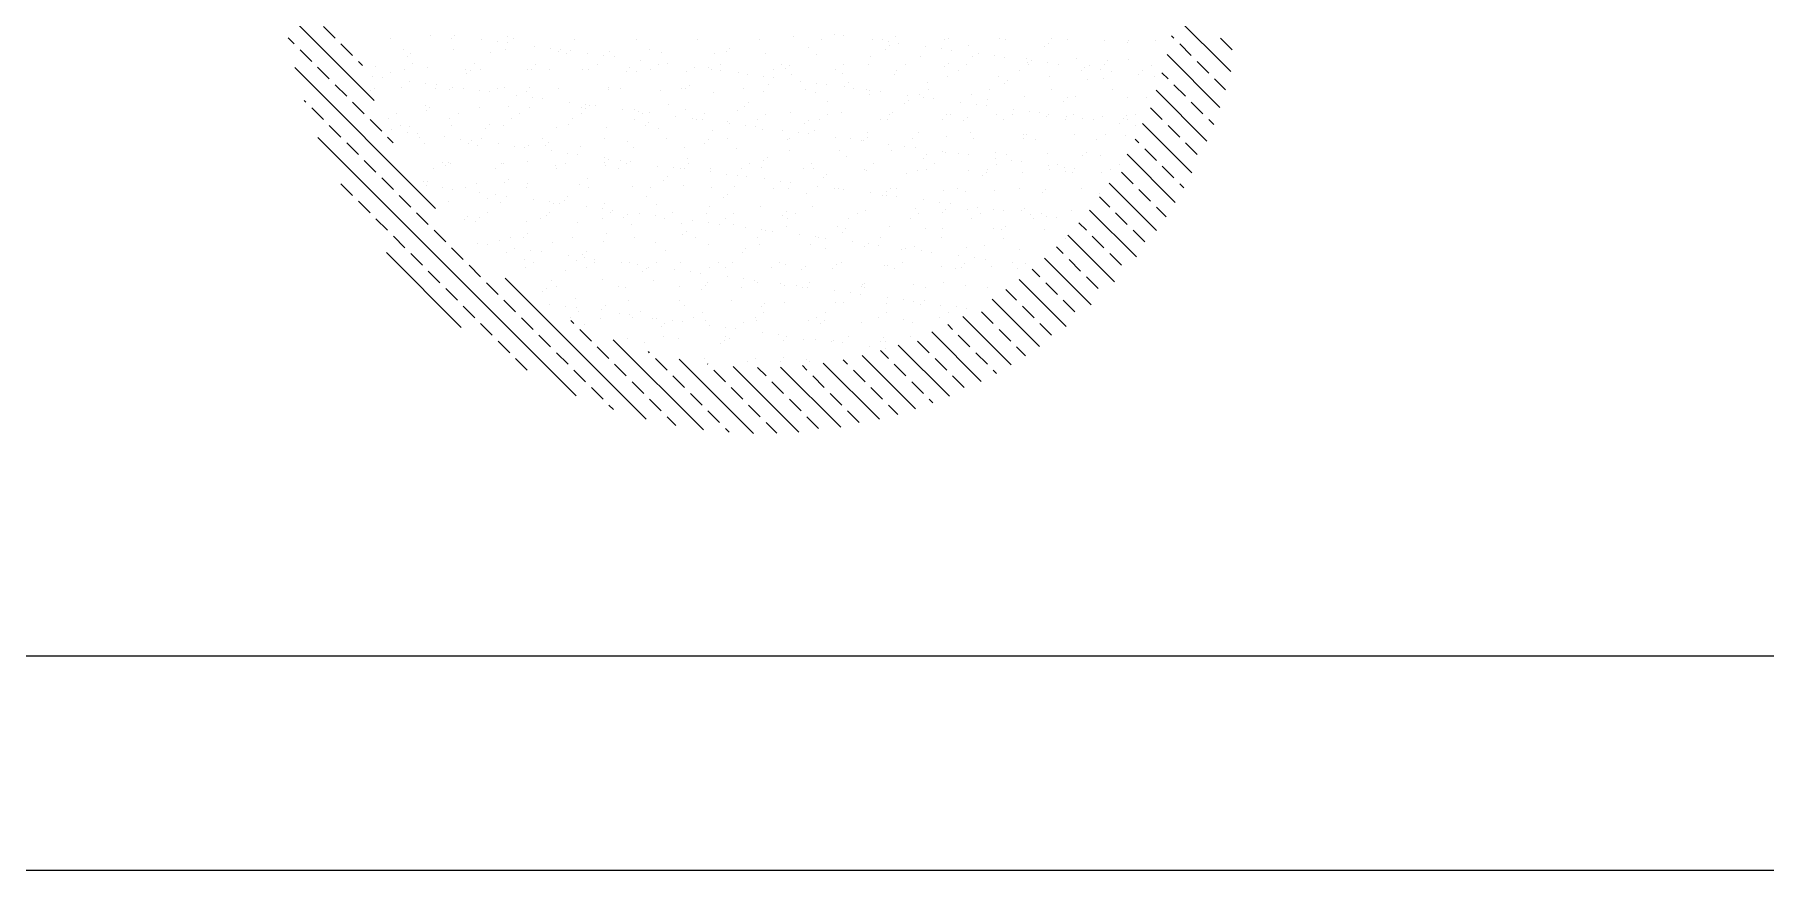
# Model space of a CAD drawing. Header units: inches. Extents: x 11.4 to 53.9, y 13.7 to 38.5.
# Drawn here: x 21.344 to 23.97, y 13.704 to 14.972 of the extents above; entities that cross this region are included whole.
import ezdxf

# ---------------------------------------------------------------- set-up
doc = ezdxf.new("R2010")
doc.units = ezdxf.units.IN
doc.header["$MEASUREMENT"] = 0
doc.layers.add('02', color=2, linetype='Continuous')
doc.layers.add('kadrbm', color=4, linetype='Continuous')

# ---------------------------------------------------------------- blocks, each defined once
blk = doc.blocks.new('kadrbm')
at = {"layer": 'kadrbm', "color": 4}
blk.add_lwpolyline([(0, 0), (0, 24.7972), (21, 24.7972), (21, 0), (0, 0)], close=True, dxfattribs=at)
blk.add_lwpolyline([(20.6631, 0.3257), (20.6631, 24.4603), (0.3369, 24.4603), (0.3369, 0.3257), (20.6631, 0.3257)], dxfattribs=at)

msp = doc.modelspace()

# ---------------------------------------------------------------- linework, layer by layer
at = {"layer": '02'}
for p, q in [((21.8587, 14.8723), (21.722, 15.0089)), ((23.1585, 14.916), (23.074, 15.0004)), ((21.7995, 14.9668), (21.7818, 14.9845)), ((21.9445, 14.9715), (21.9445, 14.9715)), ((21.9806, 14.9703), (21.9806, 14.9703)), ((22.5579, 14.9719), (22.5579, 14.9719)), ((22.5713, 14.9703), (22.5713, 14.9703)), ((23.0723, 14.9668), (23.0686, 14.9705)), ((21.7376, 14.958), (21.7285, 14.9671)), ((21.7641, 14.9315), (21.7464, 14.9492)), ((21.826, 14.9403), (21.8083, 14.958)), ((21.883, 14.9658), (21.883, 14.9658)), ((21.9029, 14.9499), (21.9029, 14.9499)), ((21.9146, 14.9442), (21.9146, 14.9442)), ((21.9764, 14.9657), (21.9764, 14.9657)), ((21.9796, 14.9503), (21.9796, 14.9503)), ((22.0214, 14.9649), (22.0214, 14.9649)), ((22.0347, 14.9452), (22.0347, 14.9452)), ((22.0457, 14.9617), (22.0457, 14.9617)), ((22.0581, 14.9493), (22.0581, 14.9493)), ((22.0608, 14.9691), (22.0608, 14.9691)), ((22.0614, 14.9596), (22.0614, 14.9596)), ((22.0698, 14.9655), (22.0698, 14.9655)), ((22.1021, 14.9543), (22.1021, 14.9543)), ((22.1265, 14.9511), (22.1265, 14.9511)), ((22.1392, 14.9464), (22.1392, 14.9464)), ((22.1421, 14.949), (22.1421, 14.949)), ((22.1565, 14.9478), (22.1565, 14.9478)), ((22.1633, 14.9653), (22.1633, 14.9653)), ((22.2159, 14.9467), (22.2159, 14.9467)), ((22.2567, 14.9651), (22.2567, 14.9651)), ((22.2765, 14.9489), (22.2765, 14.9489)), ((22.2944, 14.9457), (22.2944, 14.9457)), ((22.3501, 14.965), (22.3501, 14.965)), ((22.3928, 14.9465), (22.3928, 14.9465)), ((22.3984, 14.9515), (22.3984, 14.9515)), ((22.4435, 14.9648), (22.4435, 14.9648)), ((22.4946, 14.9699), (22.4946, 14.9699)), ((22.5184, 14.9526), (22.5184, 14.9526)), ((22.537, 14.9646), (22.537, 14.9646)), ((22.6143, 14.9645), (22.6143, 14.9645)), ((22.6304, 14.9645), (22.6304, 14.9645)), ((22.6347, 14.9501), (22.6347, 14.9501)), ((22.6387, 14.9613), (22.6387, 14.9613)), ((22.6402, 14.9552), (22.6402, 14.9552)), ((22.6498, 14.9693), (22.6498, 14.9693)), ((22.6543, 14.9593), (22.6543, 14.9593)), ((22.695, 14.9539), (22.695, 14.9539)), ((22.7194, 14.9507), (22.7194, 14.9507)), ((22.7238, 14.9643), (22.7238, 14.9643)), ((22.7309, 14.9664), (22.7309, 14.9664)), ((22.735, 14.9486), (22.735, 14.9486)), ((22.7603, 14.9562), (22.7603, 14.9562)), ((22.8076, 14.9668), (22.8076, 14.9668)), ((22.8172, 14.9641), (22.8172, 14.9641)), ((22.8765, 14.9538), (22.8765, 14.9538)), ((22.8821, 14.9589), (22.8821, 14.9589)), ((22.8861, 14.9658), (22.8861, 14.9658)), ((22.9107, 14.964), (22.9107, 14.964)), ((22.9672, 14.9628), (22.9672, 14.9628)), ((23.0021, 14.9599), (23.0021, 14.9599)), ((23.0041, 14.9638), (23.0041, 14.9638)), ((23.0439, 14.9632), (23.0439, 14.9632)), ((23.0988, 14.9403), (23.0811, 14.958)), ((23.1607, 14.9492), (23.143, 14.9668)), ((21.9521, 14.7082), (21.7383, 14.922)), ((21.7906, 14.905), (21.773, 14.9226)), ((21.8409, 14.9255), (21.8348, 14.9315)), ((21.8605, 14.9232), (21.8605, 14.9232)), ((21.9043, 14.9197), (21.9043, 14.9197)), ((21.9091, 14.9391), (21.9091, 14.9391)), ((21.917, 14.9278), (21.917, 14.9278)), ((21.9391, 14.9222), (21.9391, 14.9222)), ((21.9977, 14.9195), (21.9977, 14.9195)), ((22.0048, 14.9178), (22.0048, 14.9178)), ((22.0104, 14.9276), (22.0104, 14.9276)), ((22.0201, 14.9192), (22.0201, 14.9192)), ((22.0912, 14.9194), (22.0912, 14.9194)), ((22.0968, 14.9196), (22.0968, 14.9196)), ((22.1038, 14.9274), (22.1038, 14.9274)), ((22.1249, 14.9189), (22.1249, 14.9189)), ((22.151, 14.9428), (22.151, 14.9428)), ((22.1754, 14.9186), (22.1754, 14.9186)), ((22.1829, 14.9437), (22.1829, 14.9437)), ((22.1846, 14.9192), (22.1846, 14.9192)), ((22.1972, 14.9273), (22.1972, 14.9273)), ((22.2072, 14.9404), (22.2072, 14.9404)), ((22.2229, 14.9384), (22.2229, 14.9384)), ((22.2467, 14.9215), (22.2467, 14.9215)), ((22.2636, 14.933), (22.2636, 14.933)), ((22.278, 14.919), (22.278, 14.919)), ((22.2907, 14.9271), (22.2907, 14.9271)), ((22.3036, 14.9278), (22.3036, 14.9278)), ((22.3444, 14.9224), (22.3444, 14.9224)), ((22.3667, 14.9225), (22.3667, 14.9225)), ((22.3714, 14.9189), (22.3714, 14.9189)), ((22.3755, 14.9428), (22.3755, 14.9428)), ((22.3841, 14.9269), (22.3841, 14.9269)), ((22.4522, 14.9432), (22.4522, 14.9432)), ((22.4649, 14.9187), (22.4649, 14.9187)), ((22.4775, 14.9268), (22.4775, 14.9268)), ((22.483, 14.9201), (22.483, 14.9201)), ((22.4885, 14.9252), (22.4885, 14.9252)), ((22.5307, 14.9422), (22.5307, 14.9422)), ((22.5583, 14.9185), (22.5583, 14.9185)), ((22.5709, 14.9266), (22.5709, 14.9266)), ((22.6086, 14.9262), (22.6086, 14.9262)), ((22.6118, 14.9393), (22.6118, 14.9393)), ((22.6517, 14.9184), (22.6517, 14.9184)), ((22.6644, 14.9264), (22.6644, 14.9264)), ((22.6885, 14.9396), (22.6885, 14.9396)), ((22.7249, 14.9238), (22.7249, 14.9238)), ((22.7304, 14.9289), (22.7304, 14.9289)), ((22.7451, 14.9182), (22.7451, 14.9182)), ((22.7578, 14.9262), (22.7578, 14.9262)), ((22.767, 14.9386), (22.767, 14.9386)), ((22.7758, 14.9433), (22.7758, 14.9433)), ((22.8002, 14.9401), (22.8002, 14.9401)), ((22.8158, 14.938), (22.8158, 14.938)), ((22.8386, 14.918), (22.8386, 14.918)), ((22.8481, 14.9357), (22.8481, 14.9357)), ((22.8504, 14.9299), (22.8504, 14.9299)), ((22.8512, 14.9261), (22.8512, 14.9261)), ((22.8565, 14.9326), (22.8565, 14.9326)), ((22.8809, 14.9294), (22.8809, 14.9294)), ((22.8965, 14.9274), (22.8965, 14.9274)), ((22.9248, 14.9361), (22.9248, 14.9361)), ((22.932, 14.9179), (22.932, 14.9179)), ((22.9373, 14.922), (22.9373, 14.922)), ((22.9446, 14.9259), (22.9446, 14.9259)), ((22.9617, 14.9188), (22.9617, 14.9188)), ((22.9667, 14.9275), (22.9667, 14.9275)), ((22.9723, 14.9326), (22.9723, 14.9326)), ((23.0033, 14.9351), (23.0033, 14.9351)), ((23.0254, 14.9177), (23.0254, 14.9177)), ((23.0381, 14.9257), (23.0381, 14.9257)), ((23.1421, 14.8616), (23.0619, 14.9419)), ((23.1253, 14.9138), (23.1076, 14.9315)), ((21.8172, 14.8785), (21.7995, 14.8961)), ((21.8566, 14.9089), (21.8566, 14.9089)), ((21.8722, 14.9069), (21.8722, 14.9069)), ((21.883, 14.9152), (21.883, 14.9152)), ((21.901, 14.8921), (21.901, 14.8921)), ((21.9129, 14.9015), (21.9129, 14.9015)), ((21.9373, 14.8983), (21.9373, 14.8983)), ((21.9529, 14.8962), (21.9529, 14.8962)), ((21.9777, 14.8925), (21.9777, 14.8925)), ((21.9993, 14.9128), (21.9993, 14.9128)), ((22.0563, 14.8915), (22.0563, 14.8915)), ((22.095, 14.8915), (22.095, 14.8915)), ((22.2151, 14.8925), (22.2151, 14.8925)), ((22.2412, 14.9164), (22.2412, 14.9164)), ((22.2564, 14.9157), (22.2564, 14.9157)), ((22.3331, 14.9161), (22.3331, 14.9161)), ((22.3369, 14.8952), (22.3369, 14.8952)), ((22.3844, 14.9171), (22.3844, 14.9171)), ((22.4117, 14.9151), (22.4117, 14.9151)), ((22.4251, 14.9118), (22.4251, 14.9118)), ((22.4495, 14.9085), (22.4495, 14.9085)), ((22.4569, 14.8962), (22.4569, 14.8962)), ((22.4651, 14.9065), (22.4651, 14.9065)), ((22.4927, 14.9121), (22.4927, 14.9121)), ((22.5059, 14.9011), (22.5059, 14.9011)), ((22.5303, 14.8979), (22.5303, 14.8979)), ((22.5459, 14.8959), (22.5459, 14.8959)), ((22.5694, 14.9125), (22.5694, 14.9125)), ((22.5732, 14.8938), (22.5732, 14.8938)), ((22.5787, 14.8989), (22.5787, 14.8989)), ((22.6479, 14.9115), (22.6479, 14.9115)), ((22.6988, 14.8999), (22.6988, 14.8999)), ((22.729, 14.9086), (22.729, 14.9086)), ((22.8057, 14.909), (22.8057, 14.909)), ((22.8151, 14.8975), (22.8151, 14.8975)), ((22.8206, 14.9026), (22.8206, 14.9026)), ((22.8842, 14.908), (22.8842, 14.908)), ((22.9406, 14.9036), (22.9406, 14.9036)), ((22.9653, 14.905), (22.9653, 14.905)), ((22.9773, 14.9167), (22.9773, 14.9167)), ((23.018, 14.9114), (23.018, 14.9114)), ((23.0424, 14.9082), (23.0424, 14.9082)), ((23.0634, 14.905), (23.0541, 14.9143)), ((23.0899, 14.8785), (23.0723, 14.8961)), ((23.1507, 14.8884), (23.1341, 14.905)), ((21.7553, 14.8696), (21.7526, 14.8723)), ((21.8437, 14.8519), (21.826, 14.8696)), ((21.8532, 14.8878), (21.8532, 14.8878)), ((21.8588, 14.8907), (21.8588, 14.8907)), ((21.9522, 14.8905), (21.9522, 14.8905)), ((21.9732, 14.8888), (21.9732, 14.8888)), ((21.9937, 14.8909), (21.9937, 14.8909)), ((22.0181, 14.8877), (22.0181, 14.8877)), ((22.0337, 14.8856), (22.0337, 14.8856)), ((22.0456, 14.8904), (22.0456, 14.8904)), ((22.0744, 14.8803), (22.0744, 14.8803)), ((22.0895, 14.8864), (22.0895, 14.8864)), ((22.0988, 14.877), (22.0988, 14.877)), ((22.1144, 14.875), (22.1144, 14.875)), ((22.139, 14.8902), (22.139, 14.8902)), ((22.1552, 14.8696), (22.1552, 14.8696)), ((22.1796, 14.8664), (22.1796, 14.8664)), ((22.1852, 14.8652), (22.1852, 14.8652)), ((22.214, 14.8889), (22.214, 14.8889)), ((22.2325, 14.89), (22.2325, 14.89)), ((22.2926, 14.8879), (22.2926, 14.8879)), ((22.3052, 14.8662), (22.3052, 14.8662)), ((22.3259, 14.8899), (22.3259, 14.8899)), ((22.3313, 14.8901), (22.3313, 14.8901)), ((22.3736, 14.885), (22.3736, 14.885)), ((22.4193, 14.8897), (22.4193, 14.8897)), ((22.4271, 14.8689), (22.4271, 14.8689)), ((22.4503, 14.8854), (22.4503, 14.8854)), ((22.5127, 14.8895), (22.5127, 14.8895)), ((22.5289, 14.8844), (22.5289, 14.8844)), ((22.5471, 14.8699), (22.5471, 14.8699)), ((22.5866, 14.8905), (22.5866, 14.8905)), ((22.6062, 14.8893), (22.6062, 14.8893)), ((22.6099, 14.8815), (22.6099, 14.8815)), ((22.611, 14.8873), (22.611, 14.8873)), ((22.6266, 14.8852), (22.6266, 14.8852)), ((22.6634, 14.8675), (22.6634, 14.8675)), ((22.6674, 14.8799), (22.6674, 14.8799)), ((22.6689, 14.8725), (22.6689, 14.8725)), ((22.6866, 14.8818), (22.6866, 14.8818)), ((22.6918, 14.8767), (22.6918, 14.8767)), ((22.6996, 14.8892), (22.6996, 14.8892)), ((22.7074, 14.8746), (22.7074, 14.8746)), ((22.7481, 14.8692), (22.7481, 14.8692)), ((22.7652, 14.8808), (22.7652, 14.8808)), ((22.7725, 14.866), (22.7725, 14.866)), ((22.789, 14.8736), (22.789, 14.8736)), ((22.793, 14.889), (22.793, 14.889)), ((22.8462, 14.8779), (22.8462, 14.8779)), ((22.8864, 14.8888), (22.8864, 14.8888)), ((22.9052, 14.8712), (22.9052, 14.8712)), ((22.9108, 14.8762), (22.9108, 14.8762)), ((22.9229, 14.8783), (22.9229, 14.8783)), ((22.9799, 14.8887), (22.9799, 14.8887)), ((23.0014, 14.8773), (23.0014, 14.8773)), ((23.0308, 14.8773), (23.0308, 14.8773)), ((23.1224, 14.8106), (23.0453, 14.8877)), ((23.1165, 14.8519), (23.0988, 14.8696)), ((21.7818, 14.8431), (21.7641, 14.8608)), ((21.8702, 14.8254), (21.8525, 14.8431)), ((21.8801, 14.8446), (21.8801, 14.8446)), ((21.8927, 14.8527), (21.8927, 14.8527)), ((21.9372, 14.8644), (21.9372, 14.8644)), ((21.9378, 14.8564), (21.9378, 14.8564)), ((21.9433, 14.8615), (21.9433, 14.8615)), ((21.9735, 14.8444), (21.9735, 14.8444)), ((21.9862, 14.8525), (21.9862, 14.8525)), ((22.0182, 14.8614), (22.0182, 14.8614)), ((22.0634, 14.8625), (22.0634, 14.8625)), ((22.0669, 14.8443), (22.0669, 14.8443)), ((22.0796, 14.8523), (22.0796, 14.8523)), ((22.0949, 14.8618), (22.0949, 14.8618)), ((22.1604, 14.8441), (22.1604, 14.8441)), ((22.173, 14.8521), (22.173, 14.8521)), ((22.1735, 14.8608), (22.1735, 14.8608)), ((22.1797, 14.8601), (22.1797, 14.8601)), ((22.1952, 14.8644), (22.1952, 14.8644)), ((22.236, 14.859), (22.236, 14.859)), ((22.2538, 14.8439), (22.2538, 14.8439)), ((22.2545, 14.8579), (22.2545, 14.8579)), ((22.2603, 14.8558), (22.2603, 14.8558)), ((22.2664, 14.852), (22.2664, 14.852)), ((22.2754, 14.8388), (22.2754, 14.8388)), ((22.276, 14.8537), (22.276, 14.8537)), ((22.3167, 14.8484), (22.3167, 14.8484)), ((22.3312, 14.8583), (22.3312, 14.8583)), ((22.3411, 14.8451), (22.3411, 14.8451)), ((22.3472, 14.8437), (22.3472, 14.8437)), ((22.3567, 14.8431), (22.3567, 14.8431)), ((22.3599, 14.8518), (22.3599, 14.8518)), ((22.3954, 14.8399), (22.3954, 14.8399)), ((22.4098, 14.8573), (22.4098, 14.8573)), ((22.4215, 14.8638), (22.4215, 14.8638)), ((22.4406, 14.8436), (22.4406, 14.8436)), ((22.4533, 14.8516), (22.4533, 14.8516)), ((22.4908, 14.8543), (22.4908, 14.8543)), ((22.5172, 14.8425), (22.5172, 14.8425)), ((22.534, 14.8434), (22.534, 14.8434)), ((22.5467, 14.8515), (22.5467, 14.8515)), ((22.5675, 14.8547), (22.5675, 14.8547)), ((22.6275, 14.8432), (22.6275, 14.8432)), ((22.6373, 14.8436), (22.6373, 14.8436)), ((22.6401, 14.8513), (22.6401, 14.8513)), ((22.6461, 14.8537), (22.6461, 14.8537)), ((22.7209, 14.8431), (22.7209, 14.8431)), ((22.7271, 14.8508), (22.7271, 14.8508)), ((22.7335, 14.8511), (22.7335, 14.8511)), ((22.7536, 14.8411), (22.7536, 14.8411)), ((22.7591, 14.8462), (22.7591, 14.8462)), ((22.7881, 14.864), (22.7881, 14.864)), ((22.8038, 14.8512), (22.8038, 14.8512)), ((22.8143, 14.8429), (22.8143, 14.8429)), ((22.827, 14.851), (22.827, 14.851)), ((22.8289, 14.8586), (22.8289, 14.8586)), ((22.8533, 14.8554), (22.8533, 14.8554)), ((22.8689, 14.8533), (22.8689, 14.8533)), ((22.8791, 14.8472), (22.8791, 14.8472)), ((22.8824, 14.8502), (22.8824, 14.8502)), ((22.9077, 14.8427), (22.9077, 14.8427)), ((22.9096, 14.848), (22.9096, 14.848)), ((22.9204, 14.8508), (22.9204, 14.8508)), ((22.934, 14.8448), (22.934, 14.8448)), ((22.9496, 14.8427), (22.9496, 14.8427)), ((22.9634, 14.8472), (22.9634, 14.8472)), ((22.9954, 14.8448), (22.9954, 14.8448)), ((23.0009, 14.8499), (23.0009, 14.8499)), ((23.0012, 14.8426), (23.0012, 14.8426)), ((23.0138, 14.8506), (23.0138, 14.8506)), ((23.0546, 14.8431), (23.0369, 14.8608)), ((23.1327, 14.8357), (23.1253, 14.8431)), ((22.1654, 14.4241), (21.7735, 14.816)), ((21.8083, 14.8166), (21.7906, 14.8343)), ((21.8877, 14.8079), (21.879, 14.8166)), ((21.8853, 14.8275), (21.8853, 14.8275)), ((21.8991, 14.8343), (21.8991, 14.8343)), ((21.9097, 14.8243), (21.9097, 14.8243)), ((21.9117, 14.8325), (21.9117, 14.8325)), ((21.9253, 14.8222), (21.9253, 14.8222)), ((21.928, 14.8154), (21.928, 14.8154)), ((21.966, 14.8168), (21.966, 14.8168)), ((21.9758, 14.8347), (21.9758, 14.8347)), ((21.9904, 14.8136), (21.9904, 14.8136)), ((22.0214, 14.8152), (22.0214, 14.8152)), ((22.028, 14.8301), (22.028, 14.8301)), ((22.0335, 14.8352), (22.0335, 14.8352)), ((22.0544, 14.8337), (22.0544, 14.8337)), ((22.1148, 14.8151), (22.1148, 14.8151)), ((22.1354, 14.8308), (22.1354, 14.8308)), ((22.1536, 14.8362), (22.1536, 14.8362)), ((22.2082, 14.8149), (22.2082, 14.8149)), ((22.2121, 14.8311), (22.2121, 14.8311)), ((22.2698, 14.8338), (22.2698, 14.8338)), ((22.2907, 14.8301), (22.2907, 14.8301)), ((22.3017, 14.8147), (22.3017, 14.8147)), ((22.3656, 14.8125), (22.3656, 14.8125)), ((22.3717, 14.8272), (22.3717, 14.8272)), ((22.3951, 14.8146), (22.3951, 14.8146)), ((22.3975, 14.8377), (22.3975, 14.8377)), ((22.4218, 14.8345), (22.4218, 14.8345)), ((22.4375, 14.8325), (22.4375, 14.8325)), ((22.4484, 14.8276), (22.4484, 14.8276)), ((22.4782, 14.8271), (22.4782, 14.8271)), ((22.4856, 14.8135), (22.4856, 14.8135)), ((22.4885, 14.8144), (22.4885, 14.8144)), ((22.5026, 14.8239), (22.5026, 14.8239)), ((22.5117, 14.8375), (22.5117, 14.8375)), ((22.5182, 14.8218), (22.5182, 14.8218)), ((22.527, 14.8266), (22.527, 14.8266)), ((22.559, 14.8165), (22.559, 14.8165)), ((22.5819, 14.8142), (22.5819, 14.8142)), ((22.6074, 14.8162), (22.6074, 14.8162)), ((22.608, 14.8237), (22.608, 14.8237)), ((22.6754, 14.8141), (22.6754, 14.8141)), ((22.6847, 14.824), (22.6847, 14.824)), ((22.7275, 14.8172), (22.7275, 14.8172)), ((22.7633, 14.823), (22.7633, 14.823)), ((22.7688, 14.8139), (22.7688, 14.8139)), ((22.8437, 14.8148), (22.8437, 14.8148)), ((22.8443, 14.8201), (22.8443, 14.8201)), ((22.8493, 14.8199), (22.8493, 14.8199)), ((22.8622, 14.8137), (22.8622, 14.8137)), ((22.921, 14.8205), (22.921, 14.8205)), ((22.9556, 14.8135), (22.9556, 14.8135)), ((22.9693, 14.8209), (22.9693, 14.8209)), ((22.9904, 14.8373), (22.9904, 14.8373)), ((22.9996, 14.8195), (22.9996, 14.8195)), ((23.0192, 14.8077), (23.0135, 14.8135)), ((23.0148, 14.8341), (23.0148, 14.8341)), ((23.0997, 14.7626), (23.0249, 14.8374)), ((23.0811, 14.8166), (23.0634, 14.8343)), ((21.8348, 14.7901), (21.8172, 14.8077)), ((21.9353, 14.8066), (21.9353, 14.8066)), ((22.0019, 14.8062), (22.0019, 14.8062)), ((22.006, 14.8116), (22.006, 14.8116)), ((22.0163, 14.8036), (22.0163, 14.8036)), ((22.0468, 14.8062), (22.0468, 14.8062)), ((22.0712, 14.803), (22.0712, 14.803)), ((22.0868, 14.801), (22.0868, 14.801)), ((22.093, 14.804), (22.093, 14.804)), ((22.1182, 14.8038), (22.1182, 14.8038)), ((22.1237, 14.8088), (22.1237, 14.8088)), ((22.1275, 14.7956), (22.1275, 14.7956)), ((22.1519, 14.7924), (22.1519, 14.7924)), ((22.1675, 14.7903), (22.1675, 14.7903)), ((22.1716, 14.803), (22.1716, 14.803)), ((22.2437, 14.8099), (22.2437, 14.8099)), ((22.2526, 14.8001), (22.2526, 14.8001)), ((22.3293, 14.8005), (22.3293, 14.8005)), ((22.36, 14.8074), (22.36, 14.8074)), ((22.4079, 14.7995), (22.4079, 14.7995)), ((22.4889, 14.7965), (22.4889, 14.7965)), ((22.5656, 14.7969), (22.5656, 14.7969)), ((22.5758, 14.7872), (22.5758, 14.7872)), ((22.599, 14.8112), (22.599, 14.8112)), ((22.6019, 14.8111), (22.6019, 14.8111)), ((22.6397, 14.8058), (22.6397, 14.8058)), ((22.6442, 14.7959), (22.6442, 14.7959)), ((22.6641, 14.8026), (22.6641, 14.8026)), ((22.6797, 14.8006), (22.6797, 14.8006)), ((22.6976, 14.7899), (22.6976, 14.7899)), ((22.7205, 14.7952), (22.7205, 14.7952)), ((22.7252, 14.793), (22.7252, 14.793)), ((22.7449, 14.792), (22.7449, 14.792)), ((22.7605, 14.7899), (22.7605, 14.7899)), ((22.8019, 14.7933), (22.8019, 14.7933)), ((22.8176, 14.7909), (22.8176, 14.7909)), ((22.8805, 14.7923), (22.8805, 14.7923)), ((22.9339, 14.7885), (22.9339, 14.7885)), ((22.9395, 14.7935), (22.9395, 14.7935)), ((22.9615, 14.7894), (22.9615, 14.7894)), ((23.0742, 14.7174), (23.0012, 14.7905)), ((23.0457, 14.7812), (23.0281, 14.7989)), ((23.1076, 14.7901), (23.0899, 14.8077)), ((21.8613, 14.7635), (21.8437, 14.7812)), ((21.9493, 14.7693), (21.9493, 14.7693)), ((21.9619, 14.7774), (21.9619, 14.7774)), ((21.9665, 14.7737), (21.9665, 14.7737)), ((21.972, 14.7788), (21.972, 14.7788)), ((21.974, 14.7769), (21.974, 14.7769)), ((22.0427, 14.7691), (22.0427, 14.7691)), ((22.0525, 14.7759), (22.0525, 14.7759)), ((22.0553, 14.7772), (22.0553, 14.7772)), ((22.0921, 14.7798), (22.0921, 14.7798)), ((22.1335, 14.773), (22.1335, 14.773)), ((22.1361, 14.769), (22.1361, 14.769)), ((22.1488, 14.777), (22.1488, 14.777)), ((22.2083, 14.785), (22.2083, 14.785)), ((22.2084, 14.7774), (22.2084, 14.7774)), ((22.2102, 14.7733), (22.2102, 14.7733)), ((22.2139, 14.7825), (22.2139, 14.7825)), ((22.2295, 14.7688), (22.2295, 14.7688)), ((22.2327, 14.7817), (22.2327, 14.7817)), ((22.2422, 14.7769), (22.2422, 14.7769)), ((22.2483, 14.7797), (22.2483, 14.7797)), ((22.2888, 14.7723), (22.2888, 14.7723)), ((22.3134, 14.7711), (22.3134, 14.7711)), ((22.323, 14.7686), (22.323, 14.7686)), ((22.329, 14.7691), (22.329, 14.7691)), ((22.3339, 14.7835), (22.3339, 14.7835)), ((22.3356, 14.7767), (22.3356, 14.7767)), ((22.3698, 14.7694), (22.3698, 14.7694)), ((22.3698, 14.7637), (22.3698, 14.7637)), ((22.3942, 14.7605), (22.3942, 14.7605)), ((22.4164, 14.7685), (22.4164, 14.7685)), ((22.429, 14.7765), (22.429, 14.7765)), ((22.4465, 14.7698), (22.4465, 14.7698)), ((22.4502, 14.7811), (22.4502, 14.7811)), ((22.4557, 14.7862), (22.4557, 14.7862)), ((22.5098, 14.7683), (22.5098, 14.7683)), ((22.5225, 14.7763), (22.5225, 14.7763)), ((22.5251, 14.7688), (22.5251, 14.7688)), ((22.6032, 14.7681), (22.6032, 14.7681)), ((22.6061, 14.7659), (22.6061, 14.7659)), ((22.6159, 14.7762), (22.6159, 14.7762)), ((22.666, 14.7609), (22.666, 14.7609)), ((22.6828, 14.7662), (22.6828, 14.7662)), ((22.6921, 14.7848), (22.6921, 14.7848)), ((22.6967, 14.7679), (22.6967, 14.7679)), ((22.7093, 14.776), (22.7093, 14.776)), ((22.7614, 14.7652), (22.7614, 14.7652)), ((22.7878, 14.7635), (22.7878, 14.7635)), ((22.7901, 14.7678), (22.7901, 14.7678)), ((22.8012, 14.7846), (22.8012, 14.7846)), ((22.8027, 14.7758), (22.8027, 14.7758)), ((22.8256, 14.7814), (22.8256, 14.7814)), ((22.8412, 14.7793), (22.8412, 14.7793)), ((22.8424, 14.7623), (22.8424, 14.7623)), ((22.882, 14.7739), (22.882, 14.7739)), ((22.8835, 14.7676), (22.8835, 14.7676)), ((22.8962, 14.7757), (22.8962, 14.7757)), ((22.9064, 14.7707), (22.9064, 14.7707)), ((22.9078, 14.7646), (22.9078, 14.7646)), ((22.9191, 14.7627), (22.9191, 14.7627)), ((22.922, 14.7687), (22.922, 14.7687)), ((22.9627, 14.7633), (22.9627, 14.7633)), ((22.9769, 14.7674), (22.9769, 14.7674)), ((22.9896, 14.7755), (22.9896, 14.7755)), ((23.0104, 14.7459), (22.9927, 14.7635)), ((23.0723, 14.7547), (23.0546, 14.7724)), ((21.826, 14.7282), (21.8083, 14.7459)), ((21.8879, 14.737), (21.8702, 14.7547)), ((21.9334, 14.7488), (21.9334, 14.7488)), ((21.9384, 14.7428), (21.9384, 14.7428)), ((21.9404, 14.7498), (21.9404, 14.7498)), ((21.9628, 14.7396), (21.9628, 14.7396)), ((21.9784, 14.7375), (21.9784, 14.7375)), ((21.9972, 14.7401), (21.9972, 14.7401)), ((22.0144, 14.7458), (22.0144, 14.7458)), ((22.0567, 14.7474), (22.0567, 14.7474)), ((22.0622, 14.7525), (22.0622, 14.7525)), ((22.0906, 14.7399), (22.0906, 14.7399)), ((22.0912, 14.7462), (22.0912, 14.7462)), ((22.1697, 14.7452), (22.1697, 14.7452)), ((22.1823, 14.7535), (22.1823, 14.7535)), ((22.184, 14.7398), (22.184, 14.7398)), ((22.2507, 14.7423), (22.2507, 14.7423)), ((22.2774, 14.7396), (22.2774, 14.7396)), ((22.2985, 14.7511), (22.2985, 14.7511)), ((22.3041, 14.7562), (22.3041, 14.7562)), ((22.3275, 14.7426), (22.3275, 14.7426)), ((22.3709, 14.7394), (22.3709, 14.7394)), ((22.406, 14.7416), (22.406, 14.7416)), ((22.4098, 14.7584), (22.4098, 14.7584)), ((22.4241, 14.7572), (22.4241, 14.7572)), ((22.4506, 14.7531), (22.4506, 14.7531)), ((22.4643, 14.7393), (22.4643, 14.7393)), ((22.4749, 14.7499), (22.4749, 14.7499)), ((22.487, 14.7387), (22.487, 14.7387)), ((22.4906, 14.7478), (22.4906, 14.7478)), ((22.5313, 14.7424), (22.5313, 14.7424)), ((22.5404, 14.7548), (22.5404, 14.7548)), ((22.5459, 14.7598), (22.5459, 14.7598)), ((22.5577, 14.7391), (22.5577, 14.7391)), ((22.5638, 14.7391), (22.5638, 14.7391)), ((22.5713, 14.7372), (22.5713, 14.7372)), ((22.6423, 14.7381), (22.6423, 14.7381)), ((22.6511, 14.7389), (22.6511, 14.7389)), ((22.7233, 14.7352), (22.7233, 14.7352)), ((22.7446, 14.7388), (22.7446, 14.7388)), ((22.7562, 14.7345), (22.7562, 14.7345)), ((22.7823, 14.7585), (22.7823, 14.7585)), ((22.8, 14.7355), (22.8, 14.7355)), ((22.838, 14.7386), (22.838, 14.7386)), ((22.878, 14.7372), (22.878, 14.7372)), ((22.9314, 14.7384), (22.9314, 14.7384)), ((23.0461, 14.6748), (22.9742, 14.7467)), ((23.0369, 14.7194), (23.0192, 14.737)), ((23.0873, 14.7396), (23.0811, 14.7459)), ((21.8525, 14.7017), (21.8348, 14.7194)), ((21.9144, 14.7105), (21.8967, 14.7282)), ((21.9721, 14.7191), (21.9721, 14.7191)), ((22.0191, 14.7322), (22.0191, 14.7322)), ((22.0306, 14.7235), (22.0306, 14.7235)), ((22.0435, 14.729), (22.0435, 14.729)), ((22.0506, 14.7181), (22.0506, 14.7181)), ((22.0591, 14.7269), (22.0591, 14.7269)), ((22.0999, 14.7216), (22.0999, 14.7216)), ((22.1243, 14.7183), (22.1243, 14.7183)), ((22.1316, 14.7152), (22.1316, 14.7152)), ((22.1399, 14.7163), (22.1399, 14.7163)), ((22.1469, 14.7211), (22.1469, 14.7211)), ((22.1524, 14.7262), (22.1524, 14.7262)), ((22.1806, 14.7109), (22.1806, 14.7109)), ((22.205, 14.7077), (22.205, 14.7077)), ((22.2084, 14.7155), (22.2084, 14.7155)), ((22.2724, 14.7272), (22.2724, 14.7272)), ((22.2869, 14.7145), (22.2869, 14.7145)), ((22.3679, 14.7116), (22.3679, 14.7116)), ((22.3887, 14.7248), (22.3887, 14.7248)), ((22.3943, 14.7298), (22.3943, 14.7298)), ((22.4447, 14.712), (22.4447, 14.712)), ((22.5143, 14.7309), (22.5143, 14.7309)), ((22.5232, 14.711), (22.5232, 14.711)), ((22.6121, 14.7318), (22.6121, 14.7318)), ((22.6306, 14.7285), (22.6306, 14.7285)), ((22.6361, 14.7335), (22.6361, 14.7335)), ((22.6364, 14.7286), (22.6364, 14.7286)), ((22.6521, 14.7265), (22.6521, 14.7265)), ((22.681, 14.7084), (22.681, 14.7084)), ((22.6928, 14.7212), (22.6928, 14.7212)), ((22.7172, 14.718), (22.7172, 14.718)), ((22.7328, 14.7159), (22.7328, 14.7159)), ((22.7595, 14.7074), (22.7595, 14.7074)), ((22.7736, 14.7105), (22.7736, 14.7105)), ((22.8463, 14.7082), (22.8463, 14.7082)), ((22.8724, 14.7321), (22.8724, 14.7321)), ((22.9596, 14.7316), (22.9596, 14.7316)), ((22.975, 14.7105), (22.9597, 14.7259)), ((23.0605, 14.6958), (23.0457, 14.7105)), ((21.879, 14.6752), (21.8613, 14.6928)), ((21.9409, 14.684), (21.9232, 14.7017)), ((21.9952, 14.6911), (21.9952, 14.6911)), ((22.0007, 14.6961), (22.0007, 14.6961)), ((22.0125, 14.688), (22.0125, 14.688)), ((22.0185, 14.694), (22.0185, 14.694)), ((22.0311, 14.7021), (22.0311, 14.7021)), ((22.0893, 14.6884), (22.0893, 14.6884)), ((22.1119, 14.6938), (22.1119, 14.6938)), ((22.1208, 14.6972), (22.1208, 14.6972)), ((22.1245, 14.7019), (22.1245, 14.7019)), ((22.1678, 14.6874), (22.1678, 14.6874)), ((22.2053, 14.6937), (22.2053, 14.6937)), ((22.218, 14.7017), (22.218, 14.7017)), ((22.2206, 14.7057), (22.2206, 14.7057)), ((22.2371, 14.6948), (22.2371, 14.6948)), ((22.2426, 14.6998), (22.2426, 14.6998)), ((22.2488, 14.6845), (22.2488, 14.6845)), ((22.2614, 14.7003), (22.2614, 14.7003)), ((22.2858, 14.6971), (22.2858, 14.6971)), ((22.2987, 14.6935), (22.2987, 14.6935)), ((22.3114, 14.7016), (22.3114, 14.7016)), ((22.3256, 14.6848), (22.3256, 14.6848)), ((22.3421, 14.6897), (22.3421, 14.6897)), ((22.3626, 14.7009), (22.3626, 14.7009)), ((22.3665, 14.6864), (22.3665, 14.6864)), ((22.3821, 14.6844), (22.3821, 14.6844)), ((22.3922, 14.6933), (22.3922, 14.6933)), ((22.4041, 14.6838), (22.4041, 14.6838)), ((22.4048, 14.7014), (22.4048, 14.7014)), ((22.4789, 14.6984), (22.4789, 14.6984)), ((22.4844, 14.7035), (22.4844, 14.7035)), ((22.4856, 14.6932), (22.4856, 14.6932)), ((22.4982, 14.7012), (22.4982, 14.7012)), ((22.5619, 14.6813), (22.5619, 14.6813)), ((22.579, 14.693), (22.579, 14.693)), ((22.5917, 14.7011), (22.5917, 14.7011)), ((22.6045, 14.7045), (22.6045, 14.7045)), ((22.6724, 14.6928), (22.6724, 14.6928)), ((22.6851, 14.7009), (22.6851, 14.7009)), ((22.7208, 14.7021), (22.7208, 14.7021)), ((22.7263, 14.7072), (22.7263, 14.7072)), ((22.7659, 14.6927), (22.7659, 14.6927)), ((22.7785, 14.7007), (22.7785, 14.7007)), ((22.798, 14.7073), (22.798, 14.7073)), ((22.8136, 14.7053), (22.8136, 14.7053)), ((22.8405, 14.7045), (22.8405, 14.7045)), ((22.8543, 14.6999), (22.8543, 14.6999)), ((22.8593, 14.6925), (22.8593, 14.6925)), ((22.8719, 14.7005), (22.8719, 14.7005)), ((22.8787, 14.6967), (22.8787, 14.6967)), ((22.8943, 14.6946), (22.8943, 14.6946)), ((22.9173, 14.7049), (22.9173, 14.7049)), ((22.9397, 14.6752), (22.9283, 14.6865)), ((23.0155, 14.6347), (22.9444, 14.7058)), ((23.0016, 14.684), (22.9839, 14.7017)), ((21.9055, 14.6486), (21.8879, 14.6663)), ((21.9674, 14.6575), (21.9497, 14.6752)), ((22.0159, 14.6549), (22.0159, 14.6549)), ((22.0487, 14.6603), (22.0487, 14.6603)), ((22.0664, 14.6648), (22.0664, 14.6648)), ((22.0854, 14.6647), (22.0854, 14.6647)), ((22.0909, 14.6698), (22.0909, 14.6698)), ((22.1297, 14.6573), (22.1297, 14.6573)), ((22.1598, 14.6647), (22.1598, 14.6647)), ((22.2065, 14.6577), (22.2065, 14.6577)), ((22.211, 14.6708), (22.211, 14.6708)), ((22.2532, 14.6645), (22.2532, 14.6645)), ((22.285, 14.6567), (22.285, 14.6567)), ((22.3272, 14.6684), (22.3272, 14.6684)), ((22.3328, 14.6735), (22.3328, 14.6735)), ((22.3466, 14.6643), (22.3466, 14.6643)), ((22.4229, 14.679), (22.4229, 14.679)), ((22.44, 14.6641), (22.44, 14.6641)), ((22.4473, 14.6758), (22.4473, 14.6758)), ((22.4528, 14.6745), (22.4528, 14.6745)), ((22.4629, 14.6738), (22.4629, 14.6738)), ((22.4851, 14.6809), (22.4851, 14.6809)), ((22.5036, 14.6684), (22.5036, 14.6684)), ((22.528, 14.6652), (22.528, 14.6652)), ((22.5335, 14.664), (22.5335, 14.664)), ((22.5436, 14.6631), (22.5436, 14.6631)), ((22.5691, 14.6721), (22.5691, 14.6721)), ((22.5746, 14.6772), (22.5746, 14.6772)), ((22.5844, 14.6578), (22.5844, 14.6578)), ((22.6269, 14.6638), (22.6269, 14.6638)), ((22.6404, 14.6803), (22.6404, 14.6803)), ((22.6947, 14.6782), (22.6947, 14.6782)), ((22.7203, 14.6636), (22.7203, 14.6636)), ((22.7214, 14.6774), (22.7214, 14.6774)), ((22.7982, 14.6777), (22.7982, 14.6777)), ((22.811, 14.6758), (22.811, 14.6758)), ((22.8137, 14.6635), (22.8137, 14.6635)), ((22.8165, 14.6809), (22.8165, 14.6809)), ((22.8767, 14.6767), (22.8767, 14.6767)), ((22.9072, 14.6633), (22.9072, 14.6633)), ((22.9824, 14.5971), (22.9116, 14.6679)), ((22.9662, 14.6486), (22.9485, 14.6663)), ((23.0281, 14.6575), (23.0104, 14.6752)), ((21.991, 14.5279), (21.8773, 14.6415)), ((21.9321, 14.6221), (21.9144, 14.6398)), ((21.9939, 14.631), (21.9763, 14.6486)), ((22.0315, 14.6529), (22.0315, 14.6529)), ((22.0593, 14.6408), (22.0593, 14.6408)), ((22.0722, 14.6475), (22.0722, 14.6475)), ((22.0874, 14.6306), (22.0874, 14.6306)), ((22.0966, 14.6443), (22.0966, 14.6443)), ((22.1122, 14.6423), (22.1122, 14.6423)), ((22.153, 14.6369), (22.153, 14.6369)), ((22.1659, 14.6296), (22.1659, 14.6296)), ((22.1756, 14.6384), (22.1756, 14.6384)), ((22.1774, 14.6337), (22.1774, 14.6337)), ((22.1811, 14.6435), (22.1811, 14.6435)), ((22.193, 14.6316), (22.193, 14.6316)), ((22.3011, 14.6445), (22.3011, 14.6445)), ((22.366, 14.6538), (22.366, 14.6538)), ((22.4174, 14.6421), (22.4174, 14.6421)), ((22.423, 14.6472), (22.423, 14.6472)), ((22.4428, 14.6542), (22.4428, 14.6542)), ((22.5213, 14.6532), (22.5213, 14.6532)), ((22.543, 14.6482), (22.543, 14.6482)), ((22.6023, 14.6502), (22.6023, 14.6502)), ((22.6088, 14.6546), (22.6088, 14.6546)), ((22.6244, 14.6525), (22.6244, 14.6525)), ((22.6593, 14.6458), (22.6593, 14.6458)), ((22.6652, 14.6471), (22.6652, 14.6471)), ((22.6791, 14.6506), (22.6791, 14.6506)), ((22.6895, 14.6439), (22.6895, 14.6439)), ((22.7052, 14.6419), (22.7052, 14.6419)), ((22.7459, 14.6365), (22.7459, 14.6365)), ((22.7576, 14.6496), (22.7576, 14.6496)), ((22.7703, 14.6333), (22.7703, 14.6333)), ((22.7849, 14.6519), (22.7849, 14.6519)), ((22.7859, 14.6312), (22.7859, 14.6312)), ((22.8386, 14.6467), (22.8386, 14.6467)), ((22.9469, 14.5619), (22.8761, 14.6327)), ((22.9043, 14.6398), (22.8942, 14.6499)), ((22.9308, 14.6133), (22.9132, 14.631)), ((22.9927, 14.6221), (22.975, 14.6398)), ((21.9586, 14.5956), (21.9409, 14.6133)), ((22.0204, 14.6044), (22.0028, 14.6221)), ((22.2714, 14.3888), (22.0576, 14.6026)), ((22.0877, 14.6187), (22.0877, 14.6187)), ((22.1003, 14.6268), (22.1003, 14.6268)), ((22.1495, 14.6145), (22.1495, 14.6145)), ((22.1811, 14.6185), (22.1811, 14.6185)), ((22.1937, 14.6266), (22.1937, 14.6266)), ((22.2337, 14.6263), (22.2337, 14.6263)), ((22.2469, 14.6267), (22.2469, 14.6267)), ((22.2581, 14.623), (22.2581, 14.623)), ((22.2657, 14.6121), (22.2657, 14.6121)), ((22.2713, 14.6171), (22.2713, 14.6171)), ((22.2745, 14.6184), (22.2745, 14.6184)), ((22.2872, 14.6264), (22.2872, 14.6264)), ((22.3145, 14.6156), (22.3145, 14.6156)), ((22.3237, 14.627), (22.3237, 14.627)), ((22.3389, 14.6124), (22.3389, 14.6124)), ((22.3545, 14.6104), (22.3545, 14.6104)), ((22.3679, 14.6182), (22.3679, 14.6182)), ((22.3806, 14.6263), (22.3806, 14.6263)), ((22.3913, 14.6182), (22.3913, 14.6182)), ((22.3952, 14.605), (22.3952, 14.605)), ((22.4022, 14.626), (22.4022, 14.626)), ((22.4614, 14.618), (22.4614, 14.618)), ((22.474, 14.6261), (22.474, 14.6261)), ((22.4832, 14.6231), (22.4832, 14.6231)), ((22.5076, 14.6158), (22.5076, 14.6158)), ((22.5131, 14.6208), (22.5131, 14.6208)), ((22.5548, 14.6179), (22.5548, 14.6179)), ((22.56, 14.6235), (22.56, 14.6235)), ((22.5674, 14.6259), (22.5674, 14.6259)), ((22.6332, 14.6219), (22.6332, 14.6219)), ((22.6385, 14.6225), (22.6385, 14.6225)), ((22.6482, 14.6177), (22.6482, 14.6177)), ((22.6609, 14.6258), (22.6609, 14.6258)), ((22.7195, 14.6196), (22.7195, 14.6196)), ((22.7416, 14.6175), (22.7416, 14.6175)), ((22.7495, 14.6194), (22.7495, 14.6194)), ((22.755, 14.6245), (22.755, 14.6245)), ((22.7963, 14.6199), (22.7963, 14.6199)), ((22.8267, 14.6259), (22.8267, 14.6259)), ((22.8351, 14.6174), (22.8351, 14.6174)), ((22.8477, 14.6254), (22.8477, 14.6254)), ((22.869, 14.6044), (22.8573, 14.6162)), ((22.9574, 14.5868), (22.9397, 14.6044)), ((21.9851, 14.5691), (21.9674, 14.5868)), ((22.047, 14.5779), (22.0293, 14.5956)), ((22.1141, 14.5821), (22.1141, 14.5821)), ((22.1196, 14.5871), (22.1196, 14.5871)), ((22.1278, 14.5995), (22.1278, 14.5995)), ((22.1355, 14.5895), (22.1355, 14.5895)), ((22.2046, 14.5999), (22.2046, 14.5999)), ((22.229, 14.5894), (22.229, 14.5894)), ((22.2396, 14.5882), (22.2396, 14.5882)), ((22.2831, 14.5989), (22.2831, 14.5989)), ((22.3224, 14.5892), (22.3224, 14.5892)), ((22.3559, 14.5857), (22.3559, 14.5857)), ((22.3615, 14.5908), (22.3615, 14.5908)), ((22.3641, 14.596), (22.3641, 14.596)), ((22.4158, 14.589), (22.4158, 14.589)), ((22.4196, 14.6018), (22.4196, 14.6018)), ((22.4352, 14.5997), (22.4352, 14.5997)), ((22.4409, 14.5964), (22.4409, 14.5964)), ((22.476, 14.5944), (22.476, 14.5944)), ((22.4815, 14.5918), (22.4815, 14.5918)), ((22.5004, 14.5912), (22.5004, 14.5912)), ((22.5092, 14.5889), (22.5092, 14.5889)), ((22.516, 14.5891), (22.516, 14.5891)), ((22.5194, 14.5954), (22.5194, 14.5954)), ((22.5567, 14.5837), (22.5567, 14.5837)), ((22.5811, 14.5805), (22.5811, 14.5805)), ((22.5967, 14.5785), (22.5967, 14.5785)), ((22.5978, 14.5894), (22.5978, 14.5894)), ((22.6004, 14.5924), (22.6004, 14.5924)), ((22.6027, 14.5887), (22.6027, 14.5887)), ((22.6033, 14.5945), (22.6033, 14.5945)), ((22.6772, 14.5928), (22.6772, 14.5928)), ((22.6961, 14.5885), (22.6961, 14.5885)), ((22.7234, 14.5955), (22.7234, 14.5955)), ((22.7557, 14.5918), (22.7557, 14.5918)), ((22.7895, 14.5883), (22.7895, 14.5883)), ((22.8336, 14.5691), (22.8175, 14.5852)), ((22.9089, 14.5291), (22.8377, 14.6003)), ((22.8955, 14.5779), (22.8778, 14.5956)), ((22.0116, 14.5426), (21.9939, 14.5603)), ((22.0735, 14.5514), (22.0558, 14.5691)), ((22.1253, 14.5629), (22.1253, 14.5629)), ((22.1497, 14.5596), (22.1497, 14.5596)), ((22.164, 14.5718), (22.164, 14.5718)), ((22.1653, 14.5576), (22.1653, 14.5576)), ((22.1695, 14.5515), (22.1695, 14.5515)), ((22.2043, 14.5557), (22.2043, 14.5557)), ((22.2098, 14.5608), (22.2098, 14.5608)), ((22.245, 14.5689), (22.245, 14.5689)), ((22.2629, 14.5513), (22.2629, 14.5513)), ((22.3218, 14.5692), (22.3218, 14.5692)), ((22.3298, 14.5618), (22.3298, 14.5618)), ((22.3564, 14.5511), (22.3564, 14.5511)), ((22.4003, 14.5682), (22.4003, 14.5682)), ((22.4461, 14.5594), (22.4461, 14.5594)), ((22.4498, 14.551), (22.4498, 14.551)), ((22.4516, 14.5645), (22.4516, 14.5645)), ((22.4813, 14.5653), (22.4813, 14.5653)), ((22.5432, 14.5508), (22.5432, 14.5508)), ((22.5581, 14.5657), (22.5581, 14.5657)), ((22.5717, 14.5655), (22.5717, 14.5655)), ((22.6366, 14.5647), (22.6366, 14.5647)), ((22.6366, 14.5506), (22.6366, 14.5506)), ((22.6375, 14.5731), (22.6375, 14.5731)), ((22.6619, 14.5699), (22.6619, 14.5699)), ((22.6775, 14.5678), (22.6775, 14.5678)), ((22.688, 14.5631), (22.688, 14.5631)), ((22.6935, 14.5682), (22.6935, 14.5682)), ((22.7176, 14.5618), (22.7176, 14.5618)), ((22.7301, 14.5505), (22.7301, 14.5505)), ((22.7426, 14.5593), (22.7426, 14.5593)), ((22.7582, 14.5572), (22.7582, 14.5572)), ((22.7983, 14.5337), (22.7806, 14.5514)), ((22.8685, 14.4988), (22.7965, 14.5708)), ((22.8601, 14.5426), (22.8425, 14.5603)), ((22.922, 14.5514), (22.9043, 14.5691)), ((22.0381, 14.5161), (22.0204, 14.5337)), ((22.1, 14.5249), (22.0823, 14.5426)), ((22.1569, 14.5434), (22.1569, 14.5434)), ((22.1619, 14.5337), (22.1574, 14.5382)), ((22.1884, 14.5072), (22.1707, 14.5249)), ((22.1782, 14.5318), (22.1782, 14.5318)), ((22.2027, 14.5421), (22.2027, 14.5421)), ((22.2305, 14.549), (22.2305, 14.549)), ((22.2461, 14.547), (22.2461, 14.547)), ((22.2503, 14.5433), (22.2503, 14.5433)), ((22.2812, 14.5411), (22.2812, 14.5411)), ((22.2868, 14.5416), (22.2868, 14.5416)), ((22.2944, 14.5294), (22.2944, 14.5294)), ((22.3, 14.5345), (22.3, 14.5345)), ((22.3112, 14.5384), (22.3112, 14.5384)), ((22.3268, 14.5363), (22.3268, 14.5363)), ((22.3437, 14.5431), (22.3437, 14.5431)), ((22.3622, 14.5382), (22.3622, 14.5382)), ((22.3676, 14.531), (22.3676, 14.531)), ((22.392, 14.5278), (22.392, 14.5278)), ((22.4076, 14.5257), (22.4076, 14.5257)), ((22.42, 14.5355), (22.42, 14.5355)), ((22.4371, 14.5429), (22.4371, 14.5429)), ((22.439, 14.5386), (22.439, 14.5386)), ((22.5175, 14.5376), (22.5175, 14.5376)), ((22.5306, 14.5427), (22.5306, 14.5427)), ((22.5363, 14.5331), (22.5363, 14.5331)), ((22.5418, 14.5382), (22.5418, 14.5382)), ((22.5985, 14.5346), (22.5985, 14.5346)), ((22.624, 14.5426), (22.624, 14.5426)), ((22.6619, 14.5392), (22.6619, 14.5392)), ((22.6753, 14.535), (22.6753, 14.535)), ((22.7174, 14.5424), (22.7174, 14.5424)), ((22.7364, 14.5249), (22.7291, 14.5322)), ((22.8256, 14.471), (22.7523, 14.5443)), ((22.8248, 14.5072), (22.8071, 14.5249)), ((22.8867, 14.5161), (22.869, 14.5337)), ((22.0646, 14.4895), (22.047, 14.5072)), ((22.1265, 14.4984), (22.1088, 14.5161)), ((22.2149, 14.4807), (22.1972, 14.4984)), ((22.3584, 14.3726), (22.2217, 14.5092)), ((22.2432, 14.5111), (22.2432, 14.5111)), ((22.2683, 14.5055), (22.2683, 14.5055)), ((22.2982, 14.5141), (22.2982, 14.5141)), ((22.3199, 14.5114), (22.3199, 14.5114)), ((22.3846, 14.5031), (22.3846, 14.5031)), ((22.3902, 14.5081), (22.3902, 14.5081)), ((22.3916, 14.5139), (22.3916, 14.5139)), ((22.3984, 14.5104), (22.3984, 14.5104)), ((22.4483, 14.5203), (22.4483, 14.5203)), ((22.4727, 14.5171), (22.4727, 14.5171)), ((22.4794, 14.5075), (22.4794, 14.5075)), ((22.485, 14.5137), (22.485, 14.5137)), ((22.5102, 14.5092), (22.5102, 14.5092)), ((22.5291, 14.5097), (22.5291, 14.5097)), ((22.5535, 14.5065), (22.5535, 14.5065)), ((22.5562, 14.5079), (22.5562, 14.5079)), ((22.5691, 14.5044), (22.5691, 14.5044)), ((22.5784, 14.5136), (22.5784, 14.5136)), ((22.6098, 14.4991), (22.6098, 14.4991)), ((22.6265, 14.5068), (22.6265, 14.5068)), ((22.632, 14.5118), (22.632, 14.5118)), ((22.6347, 14.5069), (22.6347, 14.5069)), ((22.7316, 14.4236), (22.6541, 14.5011)), ((22.6719, 14.5134), (22.6719, 14.5134)), ((22.701, 14.4895), (22.6834, 14.5072)), ((22.78, 14.4459), (22.705, 14.521)), ((22.7629, 14.4984), (22.7452, 14.5161)), ((22.8474, 14.4846), (22.8336, 14.4984)), ((22.0912, 14.463), (22.0735, 14.4807)), ((22.153, 14.4719), (22.1353, 14.4895)), ((22.2414, 14.4542), (22.2237, 14.4719)), ((22.2768, 14.4895), (22.2749, 14.4914)), ((22.3033, 14.463), (22.2856, 14.4807)), ((22.4346, 14.3671), (22.3218, 14.4799)), ((22.3604, 14.4804), (22.3604, 14.4804)), ((22.3652, 14.4719), (22.3644, 14.4727)), ((22.4256, 14.4759), (22.4256, 14.4759)), ((22.4371, 14.4808), (22.4371, 14.4808)), ((22.4748, 14.4767), (22.4748, 14.4767)), ((22.4803, 14.4818), (22.4803, 14.4818)), ((22.5156, 14.4797), (22.5156, 14.4797)), ((22.519, 14.4757), (22.519, 14.4757)), ((22.6254, 14.3885), (22.5403, 14.4735)), ((22.5773, 14.4719), (22.5705, 14.4787)), ((22.6802, 14.4043), (22.5995, 14.4851)), ((22.6392, 14.4807), (22.6273, 14.4926)), ((22.6342, 14.4959), (22.6342, 14.4959)), ((22.6657, 14.4542), (22.648, 14.4719)), ((22.7276, 14.463), (22.7099, 14.4807)), ((22.7894, 14.4719), (22.7717, 14.4895)), ((22.1795, 14.4453), (22.1619, 14.463)), ((22.2679, 14.4277), (22.2503, 14.4453)), ((22.3298, 14.4365), (22.3121, 14.4542)), ((22.3917, 14.4453), (22.374, 14.463)), ((22.5034, 14.369), (22.4038, 14.4686)), ((22.4535, 14.4542), (22.4407, 14.467)), ((22.4801, 14.4277), (22.4624, 14.4453)), ((22.5667, 14.3764), (22.4756, 14.4675)), ((22.5154, 14.463), (22.5087, 14.4698)), ((22.5419, 14.4365), (22.5243, 14.4542)), ((22.6038, 14.4453), (22.5861, 14.463)), ((22.6922, 14.4277), (22.6745, 14.4453)), ((22.7541, 14.4365), (22.7364, 14.4542)), ((22.8032, 14.4581), (22.7983, 14.463)), ((22.2061, 14.4188), (22.1884, 14.4365)), ((22.2944, 14.4012), (22.2768, 14.4188)), ((22.3563, 14.41), (22.3386, 14.4277)), ((22.4182, 14.4188), (22.4005, 14.4365)), ((22.5066, 14.4012), (22.4889, 14.4188)), ((22.5685, 14.41), (22.5508, 14.4277)), ((22.6303, 14.4188), (22.6126, 14.4365)), ((22.7063, 14.4136), (22.701, 14.4188)), ((22.2218, 14.4031), (22.2149, 14.41)), ((22.3166, 14.379), (22.3033, 14.3923)), ((22.3828, 14.3835), (22.3652, 14.4012)), ((22.4447, 14.3923), (22.427, 14.41)), ((22.5331, 14.3746), (22.5154, 14.3923)), ((22.595, 14.3835), (22.5773, 14.4012)), ((22.6532, 14.3959), (22.6392, 14.41)), ((22.3975, 14.3688), (22.3917, 14.3746)), ((22.4698, 14.3672), (22.4535, 14.3835))]:
    msp.add_line(p, q, dxfattribs=at)

# ---------------------------------------------------------------- block references
at = {"layer": 'kadrbm'}
msp.add_blockref('kadrbm', (11.4111, 13.7039), dxfattribs=at)

doc.saveas('drawing.dxf')
